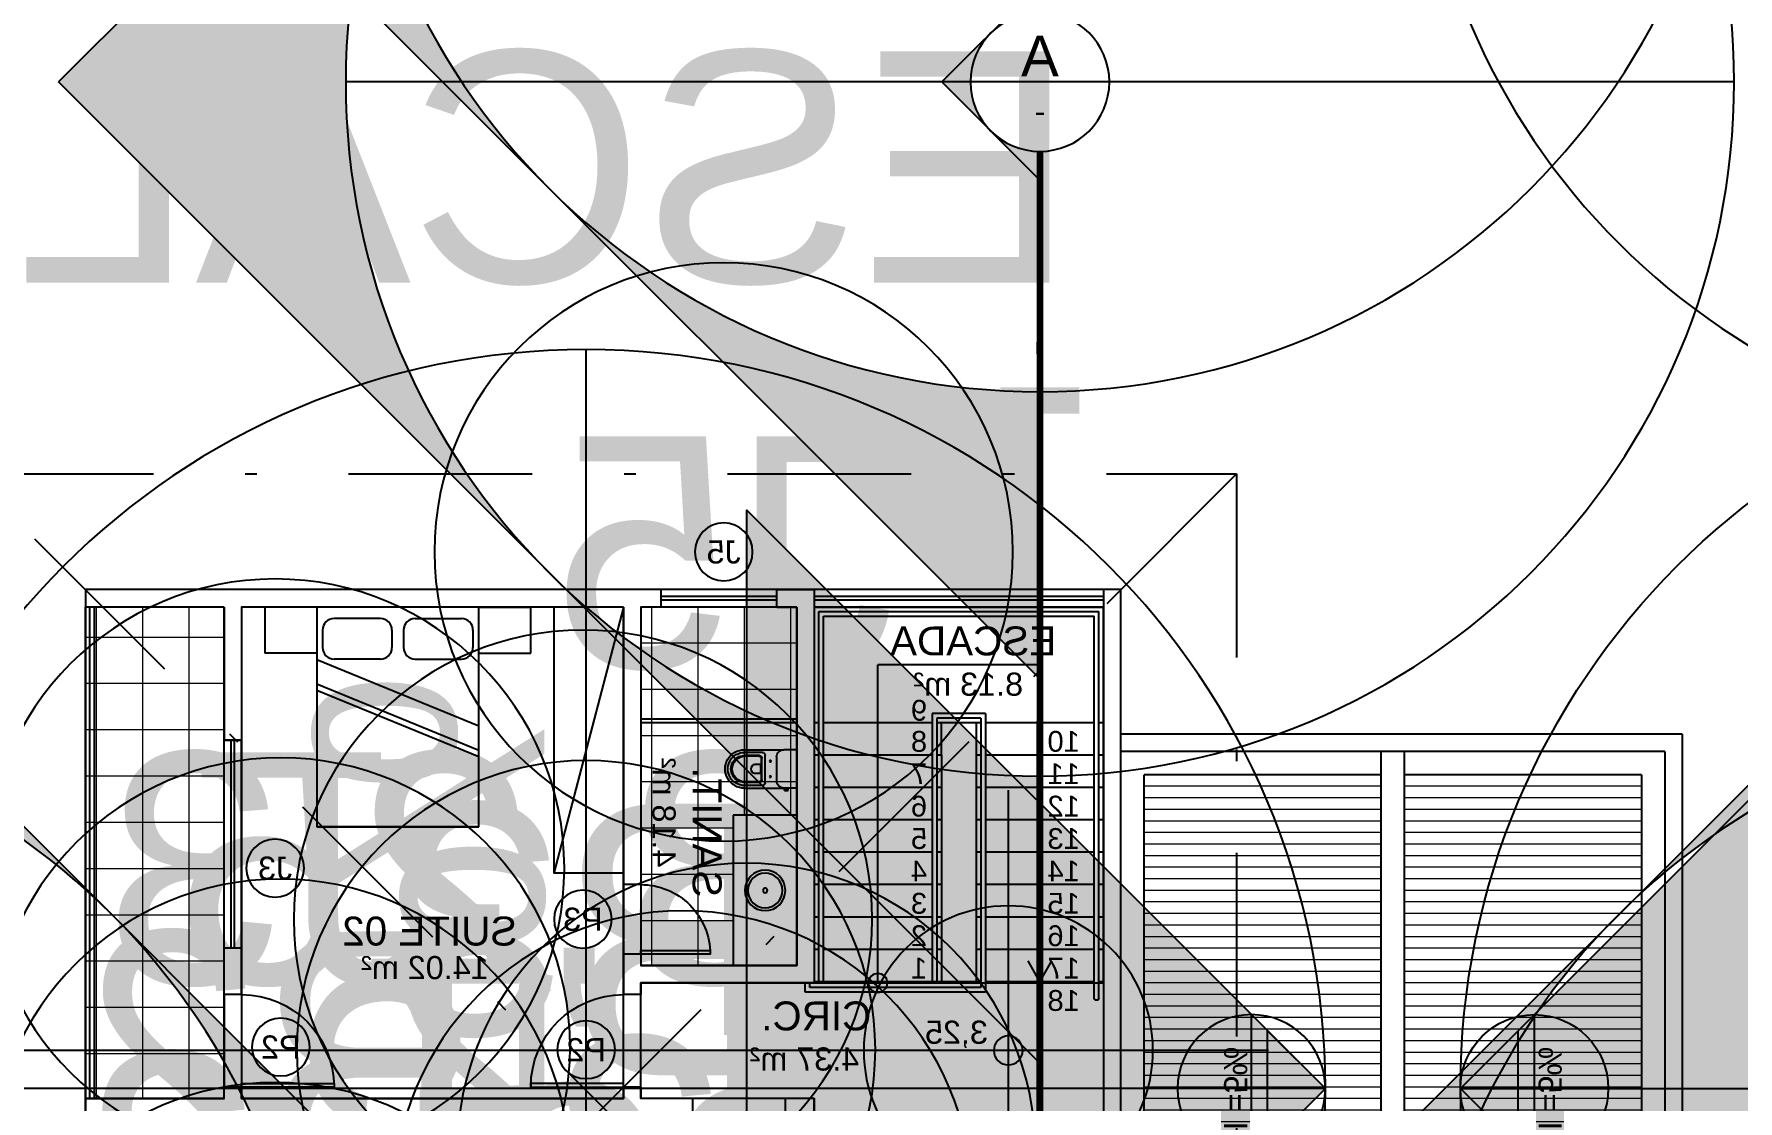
# Model space of a CAD drawing. Header units: metres. Extents: x 47619 to 48001, y 23263 to 23573.
# Drawn here: x 47730.91 to 47745.64, y 23404.54 to 23413.77 of the extents above; entities that cross this region are included whole.
import ezdxf
from ezdxf.enums import TextEntityAlignment as Align

# ---------------------------------------------------------------- set-up
doc = ezdxf.new("R2010")
doc.units = ezdxf.units.M
doc.header["$LTSCALE"] = 0.25
doc.linetypes.add('DASHDOT2', pattern=[12.7, 6.35, -3.175, 0, -3.175])
doc.linetypes.add('DIVIDEX2', pattern=[63.5, 25.4, -12.7, 0, -12.7, 0, -12.7])
for name, color, linetype in [('0 @ 0.1', 7, 'Continuous'), ('0 @ 1', 7, 'Continuous'), ('ARQ_ALV CT', 4, 'Continuous'), ('ARQ_ALV VS', 2, 'Continuous'), ('ARQ_ESQ CT', 30, 'Continuous'), ('ARQ_GRADIL', 2, 'Continuous'), ('ARQ_METAL CT', 2, 'Continuous'), ('ARQ_METAL CT @ 0.1', 2, 'Continuous'), ('ARQ_METAL CT @ 1', 2, 'Continuous'), ('ARQ_MOB 01', 1, 'Continuous'), ('ARQ_PISO 01', 1, 'Continuous'), ('ARQ_PROJ SUP', 1, 'DASHDOT2'), ('ARQ_SAN 01', 1, 'Continuous'), ('ARQ_SAN 02', 2, 'Continuous'), ('ARQ_SIMB 01', 1, 'Continuous'), ('ARQ_TXT 01', 1, 'Continuous'), ('LOUÇA', 2, 'Continuous'), ('SIMB_01', 1, 'Continuous'), ('SIMB_02', 2, 'Continuous'), ('SIMB_PREENCHIMENTO', 253, 'Continuous'), ('SIMB_TXT', 1, 'Continuous')]:
    doc.layers.add(name, color=color, linetype=linetype)
for name, color, linetype, true_color, plot in [('ARQ_0', 7, 'Continuous', 0xff7400, False), ('ARQ_0_AREAS', 7, 'Continuous', 0x5a1694, False), ('ARQ_0_AREAS @ 0.1', 7, 'Continuous', 0x5a1694, False), ('ARQ_0_AREAS @ 1', 7, 'Continuous', 0x5a1694, False)]:
    doc.layers.add(name, color=color, linetype=linetype, true_color=true_color, plot=plot)
for name, color, linetype, lineweight in [('ARQ_CINZA 03', 252, 'Continuous', 9), ('ARQ_CINZA 04', 253, 'Continuous', 9), ('ARQ_CINZA 06', 255, 'Continuous', 9), ('SIMB_LCT', 252, 'DIVIDEX2', 100)]:
    doc.layers.add(name, color=color, linetype=linetype, lineweight=lineweight)
doc.styles.add('Annot_1.8mm', font='arial.ttf', dxfattribs={"height": 1.8})
doc.styles.add('Annot_2.0mm', font='arial.ttf', dxfattribs={"height": 2})
doc.styles.add('Annot_2.5mm', font='arial.ttf', dxfattribs={"height": 2.5})
doc.styles.add('SIMB', font='arial.ttf')
pattern_1 = [(180, (47883.27300919922, 23433.36282307431), (-1.224646799147354e-17, -0.1), [])]

# ---------------------------------------------------------------- blocks, each defined once
blk = doc.blocks.new('nivel_PB_A_D')
at = {"layer": 'SIMB_PREENCHIMENTO', "transparency": 33554587}
h = blk.add_hatch(color=256, dxfattribs=at)
h.dxf.hatch_style = 1
h.paths.add_polyline_path([(-2.220446049250313e-16, 1.25, 0.414213562373095), (-1.25, 6.883382752675971e-16), (-3.885780586188048e-16, 6.328271240363392e-16)])
h.paths.add_polyline_path([(1.25, 5.218048215738236e-16), (-3.885780586188048e-16, 6.328271240363392e-16), (-4.440892098500626e-16, -1.25, 0.4142135623730951)])
at = {"layer": 'SIMB_01'}
for p, q in [((-2.220446049250305e-17, 2.25), (-4.218847493575595e-16, -2.25)), ((-2.25, 6.994405055138485e-16), (9.25, 1.887379141862766e-16))]:
    blk.add_line(p, q, dxfattribs=at)
blk.add_circle((-2.220446049250313e-16, 4.107825191113079e-16), 1.25, dxfattribs=at)
at = {"layer": 'SIMB_TXT', "style": 'SIMB'}
blk.add_attdef('00,00', (1.762930606121714, 0.5763658956175277), '', height=2, dxfattribs=at)
blk = doc.blocks.new('*U326')
at = {"layer": 'ARQ_0_AREAS @ 0.1', "xscale": 0.1, "yscale": 0.1, "zscale": 0.1}
blk.add_blockref('nivel_PB_A_D', (0.9732948358141584, 4.966552542660793), dxfattribs=at).add_auto_attribs({'00,00': '3,25'})
at = {"layer": 'ARQ_0_AREAS @ 1'}
blk.add_blockref('nivel_PB_A_D', (0.9732948358141584, 4.966552542660793), dxfattribs=at).add_auto_attribs({'00,00': '3,25'})
blk = doc.blocks.new('*U68')
at = {"layer": 'SIMB_PREENCHIMENTO', "transparency": 33554587}
h = blk.add_hatch(color=256, dxfattribs=at)
h.dxf.hatch_style = 1
h.paths.add_polyline_path([(-8.881784197001252e-16, 8.483368031832322), (-4.151591235287846, 4.331776796544477, -0.40182742204384), (4.151591235287825, 4.331776796544499)])
h = blk.add_hatch(color=256, dxfattribs=at)
h.dxf.hatch_style = 1
h.paths.add_polyline_path([(-4.331776796544433, 4.151591235287893), (-8.483368031832326, 8.881784197001252e-16), (-6, 6.661338147750939e-16, -0.1933989078512697)])
h = blk.add_hatch(color=256, dxfattribs=at)
h.dxf.hatch_style = 1
h.paths.add_polyline_path([(4.331776796544499, 4.151591235287825, -0.1933989078512657), (6, 0), (8.483368031832326, 0)])
at = {"layer": 'SIMB_01'}
for p, q in [((-8.483368031832326, 3.608224830031759e-16), (-3.552713678800501e-15, 8.48336803183232)), ((8.483368031832324, -1.387778780781446e-17), (1.77635683940025e-15, 8.48336803183232)), ((-8.031959493731586e-13, -6), (8.031959493731652e-13, 6)), ((-6, 7.347880794884119e-16), (-8.483368031832326, 7.347880794884119e-16)), ((6, 0), (8.483368031832324, 0))]:
    blk.add_line(p, q, dxfattribs=at)
blk.add_circle((0, 0), 6, dxfattribs=at)
at = {"layer": 'SIMB_LCT'}
blk.add_line((6, 0), (69.06093382469771, -1.734838160797234e-16), dxfattribs=at)
at = {"layer": 'SIMB_TXT', "style": 'SIMB'}
for tag, height, p in [('000', 3.5, (-2.250000000000004, 3.004374833507013e-13)), ('999', 2, (2.525348218647196, -3.378272092753351e-13))]:
    blk.add_attdef(tag, text='', height=height, rotation=89.99999999999233, dxfattribs=at).set_placement(p, align=Align.MIDDLE_CENTER)
blk = doc.blocks.new('*U327')
at = {"layer": '0 @ 0.1', "xscale": 0.1, "yscale": 0.1, "zscale": 0.1, "rotation": 269.9999999999999}
blk.add_blockref('*U68', (0.6999999999898137, 13.33878723156158), dxfattribs=at).add_auto_attribs({'999': '-', '000': 'A'})
at = {"layer": '0 @ 1'}
ref = blk.add_blockref('*U68', (0.6999999999898137, 13.33878723156158), dxfattribs=dict(at, rotation=269.9999999999999))
ref.add_attrib('999', '-', dxfattribs={"layer": 'SIMB_TXT', "height": 2, "style": 'SIMB'}).set_placement((0.7000000001353328, 10.81343901293803), align=Align.MIDDLE_CENTER)
blk = doc.blocks.new('*U69')
at = {"layer": 'SIMB_LCT'}
blk.add_line((-6.000000000000007, 0), (-54.4833680318323, -4.332535847286572e-17), dxfattribs=at)
at = {"layer": 'SIMB_TXT', "style": 'SIMB'}
for tag, height, p in [('000', 3.5, (-2.250000000000004, 2.964406804620507e-13)), ('999', 2, (2.525348218647196, -3.333412896952739e-13))]:
    blk.add_attdef(tag, text='', height=height, rotation=89.99999999999244, dxfattribs=at).set_placement(p, align=Align.MIDDLE_CENTER)
blk = doc.blocks.new('*U328')
at = {"layer": '0 @ 1', "rotation": 269.9999999999999}
blk.add_blockref('*U69', (0.6999999999898137, -4.536844083489996), dxfattribs=at)
blk = doc.blocks.new('*U29')
at = {"layer": 'SIMB_PREENCHIMENTO', "transparency": 33554587}
h = blk.add_hatch(color=256, dxfattribs=at)
h.dxf.hatch_style = 1
h.paths.add_polyline_path([(-8.881784197001252e-16, 8.483368031832322), (-4.151591235287846, 4.331776796544477, -0.40182742204384), (4.151591235287825, 4.331776796544499)])
h = blk.add_hatch(color=256, dxfattribs=at)
h.dxf.hatch_style = 1
h.paths.add_polyline_path([(4.331776796544499, 4.151591235287825, -0.1933989078512657), (6, 0), (8.483368031832326, 0)])
at = {"layer": 'SIMB_01'}
blk.add_line((8.483368031832324, -1.387778780781446e-17), (1.77635683940025e-15, 8.48336803183232), dxfattribs=at)
blk.add_circle((0, 0), 6, dxfattribs=at)
at = {"layer": 'SIMB_TXT', "style": 'SIMB'}
for tag, height, p in [('000', 3.5, (4.31101309645751e-33, 2.25)), ('999', 2, (4.31101309645751e-33, -2.525348218647195))]:
    blk.add_attdef(tag, text='', height=height, dxfattribs=at).set_placement(p, align=Align.MIDDLE_CENTER)
blk = doc.blocks.new('*U329')
at = {"layer": '0 @ 1'}
blk.add_blockref('*U29', (-8.544636599486694, 1.900000000008731), dxfattribs=at)
blk = doc.blocks.new('*U30')
at = {"layer": 'SIMB_PREENCHIMENTO', "transparency": 33554587}
h = blk.add_hatch(color=256, dxfattribs=at)
h.dxf.hatch_style = 1
h.paths.add_polyline_path([(-8.881784197001252e-16, 8.483368031832322), (-4.151591235287846, 4.331776796544477, -0.40182742204384), (4.151591235287825, 4.331776796544499)])
h = blk.add_hatch(color=256, dxfattribs=at)
h.dxf.hatch_style = 1
h.paths.add_polyline_path([(-4.331776796544433, 4.151591235287893), (-8.483368031832326, 8.881784197001252e-16), (-6, 6.661338147750939e-16, -0.1933989078512697)])
at = {"layer": 'SIMB_01'}
blk.add_line((-8.483368031832326, 3.608224830031759e-16), (-3.552713678800501e-15, 8.48336803183232), dxfattribs=at)
blk.add_circle((0, 0), 6, dxfattribs=at)
at = {"layer": 'SIMB_TXT', "style": 'SIMB'}
for tag, height, p in [('000', 3.5, (-1.998401444325282e-15, 2.25)), ('999', 2, (2.242959790030593e-15, -2.525348218647195))]:
    blk.add_attdef(tag, text='', height=height, dxfattribs=at).set_placement(p, align=Align.MIDDLE_CENTER)
blk = doc.blocks.new('*U330')
at = {"layer": '0 @ 1'}
blk.add_blockref('*U30', (12.96480313933716, 1.900000000008731), dxfattribs=at)
blk = doc.blocks.new('VASO_BELL')
at = {"true_color": 0xffffff}
h = blk.add_hatch(color=7, dxfattribs=at)
h.dxf.hatch_style = 1
edge = h.paths.add_edge_path()
edge.add_line((0, 0), (0.3700000000000045, 0))
edge.add_line((0.3700000000000045, 0), (0.3700000000000045, -0.1260000000000048))
edge.add_line((0.3700000000000045, -0.1260000000000048), (0.3700000000000045, -0.5049999999999955))
edge.add_arc((0.1850000000000023, -0.5049999999999955), 0.185, 180, 360, ccw=False)
edge.add_line((0, -0.5049999999999955), (0, -0.1260000000000048))
edge.add_line((0, -0.1260000000000048), (0, 0))
h = blk.add_hatch(color=7, dxfattribs=at)
h.dxf.hatch_style = 1
h.paths.add_polyline_path([(-0.006656488815139028, -0.08551590865198477), (-0.02165648881512539, -0.08551590865198477), (-0.02165648881512539, -0.1205159086520098), (-0.006656488815139028, -0.1205159086520098)])
h = blk.add_hatch(color=7, dxfattribs=at)
h.dxf.hatch_style = 1
h.paths.add_polyline_path([(-8.673617379884035e-19, -0.08898086005569894), (-0.006656488815139028, -0.08898086005569894), (-0.006656488815139028, -0.1170509572482956), (0, -0.1170509572482956)])
at = {"layer": 'ARQ_SAN 01'}
for p, q in [((0.05649999999999977, -0.3610624114739949), (0.05649999999999977, -0.5050081398800614)), ((0.0625, -0.3610624114739949), (0.0625, -0.5049999999999955)), ((0.08150000000000546, -0.3360624114739892), (0.2884999999999991, -0.3360624114739892)), ((0.08150000000000546, -0.3420624114739894), (0.2884999999999991, -0.3420624114739894)), ((0.1409999999999911, -0.3531765344386031), (0.1409999999999911, -0.4061113066260873)), ((0.228999999999985, -0.3531765344386031), (0.228999999999985, -0.4061113066260873)), ((0.3075000000000045, -0.3610624114739949), (0.3075000000000045, -0.5049999999999955)), ((0.3135000000000048, -0.3610624114739949), (0.3135000000000048, -0.5049999999999955))]:
    blk.add_line(p, q, dxfattribs=at)
for centre in [(0.1099999999999852, -0.2549999999999955), (0.2599999999999909, -0.2549999999999955)]:
    blk.add_circle(centre, 0.007500000000000001, dxfattribs=at)
for centre, radius, start, end in [((0.08150000000000546, -0.3610624114739949), 0.025, 90, 180), ((0.08150000000000546, -0.3610624114739949), 0.019, 90, 180), ((0.1910793491311722, -0.59220368403615), 0.2442169516109213, 91.42642445305798, 101.8330643959235), ((0.1680000000000064, -0.4061113066260873), 0.027, 180, 229.1677829725006), ((0.1850000000000023, -0.3864389910532111), 0.05300000000000001, 229.1677829725006, 310.8322170274993), ((0.1789206508688039, -0.59220368403615), 0.2442169516109213, 78.16693560407653, 88.57357554694202), ((0.2019999999999982, -0.4061113066260873), 0.027, 310.8322170274993, 0), ((0.2884999999999991, -0.3610624114739949), 0.025, 0, 90), ((0.2884999999999991, -0.3610624114739949), 0.019, 0, 90), ((0.1850000000000023, -0.5054995150343871), 0.1285009708728668, 179.7772765827442, 0.2227234172542264), ((0.1850000000000023, -0.4994361225627983), 0.1226262889112127, 182.6005531024632, 357.3994468975369)]:
    blk.add_arc(centre, radius, start, end, dxfattribs=at)
at = {"layer": 'ARQ_SAN 02'}
for p, q in [((0, 0), (0, -0.1260000000000048)), ((0, 0), (0.3700000000000045, 0)), ((0.3700000000000045, 0), (0.3700000000000045, -0.1260000000000048)), ((-0.02165648881512539, -0.08551590865198477), (-0.006509903043337317, -0.08551590865198477)), ((-0.02165648881512539, -0.1205159086520098), (-0.02165648881512539, -0.08551590865198477)), ((-0.02165648881512539, -0.1205159086520098), (-0.006656488815139028, -0.1205159086520098)), ((-0.006656488815139028, -0.1205159086520098), (-0.006656488815139028, -0.08551590865198477)), ((0, -0.08898086005569894), (-0.006656488815139028, -0.08898086005569894)), ((0, -0.1170509572482956), (-0.006656488815139028, -0.1170509572482956)), ((0, -0.5049999999999955), (0, -0.1260000000000048)), ((0.3700000000000045, -0.5049999999999955), (0.3700000000000045, -0.1260000000000048)), ((0.05099999999998772, -0.306062411473988), (0.3189999999999884, -0.306062411473988)), ((0.3009999999999877, -0.1949999999999932), (0.0689999999999884, -0.1949999999999932)), ((0.02599999999998204, -0.3310624114739937), (0.02599999999998204, -0.5049999999999955)), ((0.3439999999999941, -0.3310624114739937), (0.3439999999999941, -0.5049999999999955))]:
    blk.add_line(p, q, dxfattribs=at)
for centre, radius, start, end in [((0.0689999999999884, -0.1260000000000048), 0.069, 180, 270), ((0.3009999999999877, -0.1260000000000048), 0.069, 270, 0), ((0.05099999999998772, -0.3310624114739937), 0.025, 90, 180), ((0.3189999999999884, -0.3310624114739937), 0.025, 0, 90), ((0.1850000000000023, -0.5049999999999955), 0.185, 180, 0), ((0.1850000000000023, -0.5049999999999955), 0.1589999999999998, 180, 0)]:
    blk.add_arc(centre, radius, start, end, dxfattribs=at)
blk = doc.blocks.new('*U22')
at = {"layer": 'SIMB_02'}
blk.add_circle((0, 0), 2.5, dxfattribs=at)
at = {"layer": 'SIMB_TXT', "style": 'SIMB'}
blk.add_attdef('CDESQ', text='', height=2, dxfattribs=at).set_placement((0, 0), align=Align.MIDDLE_CENTER)
blk = doc.blocks.new('*U332')
at = {"layer": '0 @ 0.1', "xscale": 0.1, "yscale": 0.1, "zscale": 0.1}
blk.add_blockref('*U22', (4.649344610319531, 6.100946932761872), dxfattribs=at).add_auto_attribs({'CDESQ': 'P3'})
at = {"layer": '0 @ 1'}
blk.add_blockref('*U22', (4.649344610319531, 6.100946932761872), dxfattribs=at).add_auto_attribs({'CDESQ': 'P3'})
blk = doc.blocks.new('*U333')
at = {"layer": '0 @ 0.1', "xscale": 0.1, "yscale": 0.1, "zscale": 0.1}
blk.add_blockref('*U22', (3.786740370211191, 3.673775745788589), dxfattribs=at).add_auto_attribs({'CDESQ': 'P3'})
at = {"layer": '0 @ 1'}
blk.add_blockref('*U22', (3.786740370211191, 3.673775745788589), dxfattribs=at).add_auto_attribs({'CDESQ': 'P3'})
blk = doc.blocks.new('*U334')
at = {"layer": '0 @ 0.1', "xscale": 0.1, "yscale": 0.1, "zscale": 0.1}
blk.add_blockref('*U22', (7.26072979503806, 4.996337225631578), dxfattribs=at).add_auto_attribs({'CDESQ': 'P2'})
at = {"layer": '0 @ 1'}
blk.add_blockref('*U22', (7.26072979503806, 4.996337225631578), dxfattribs=at).add_auto_attribs({'CDESQ': 'P2'})
blk = doc.blocks.new('*U335')
at = {"layer": '0 @ 0.1', "xscale": 0.1, "yscale": 0.1, "zscale": 0.1}
blk.add_blockref('*U22', (4.622482003571349, 4.972915539219684), dxfattribs=at).add_auto_attribs({'CDESQ': 'P2'})
at = {"layer": '0 @ 1'}
blk.add_blockref('*U22', (4.622482003571349, 4.972915539219684), dxfattribs=at).add_auto_attribs({'CDESQ': 'P2'})
blk = doc.blocks.new('*U336')
at = {"layer": '0 @ 0.1', "xscale": 0.1, "yscale": 0.1, "zscale": 0.1}
blk.add_blockref('*U22', (7.265985917452781, 3.948726016802539), dxfattribs=at).add_auto_attribs({'CDESQ': 'P2'})
at = {"layer": '0 @ 1'}
blk.add_blockref('*U22', (7.265985917452781, 3.948726016802539), dxfattribs=at).add_auto_attribs({'CDESQ': 'P2'})
blk = doc.blocks.new('*U337')
at = {"layer": '0 @ 0.1', "xscale": 0.1, "yscale": 0.1, "zscale": 0.1}
blk.add_blockref('*U22', (3.237890187614539, 4.08541126907221), dxfattribs=at).add_auto_attribs({'CDESQ': 'P2'})
at = {"layer": '0 @ 1'}
blk.add_blockref('*U22', (3.237890187614539, 4.08541126907221), dxfattribs=at).add_auto_attribs({'CDESQ': 'P2'})
blk = doc.blocks.new('*U338')
at = {"layer": '0 @ 0.1', "xscale": 0.1, "yscale": 0.1, "zscale": 0.1}
blk.add_blockref('*U22', (3.433287872641813, 9.276454642473254), dxfattribs=at).add_auto_attribs({'CDESQ': 'J5'})
at = {"layer": '0 @ 1'}
blk.add_blockref('*U22', (3.433287872641813, 9.276454642473254), dxfattribs=at).add_auto_attribs({'CDESQ': 'J5'})
blk = doc.blocks.new('CAMA 180')
at = {"layer": 'ARQ_MOB 01'}
for p, q in [((0.4000000000232831, 1.150000000186264), (0, 1.150000000186264)), ((0, 0.7), (0, 1.150000000186264)), ((0.4000000000232831, 0.7), (0.4000000000232831, 1.150000000186264)), ((1.900000000023283, 0.7), (0, 0.7)), ((0, 0.7), (2.328315318322893e-11, -0.7)), ((0.2000000000349247, 0.6501145658877359), (0.3500000000582077, 0.6501145658877359)), ((0.4524939001072199, -0.7), (1.026038725802209, 0.7)), ((0.6649554284755141, -0.7), (1.238500254228711, 0.7)), ((0.7180708105675877, -0.7), (1.291615636320785, 0.7)), ((1.900000000046566, -0.7), (1.900000000023283, 0.7)), ((1.9, 0.7), (1.900000000023283, -0.7)), ((0.1000000000582077, 0.1501145662602649), (0.1000000000582077, 0.5501145653289423)), ((0.4500000000349247, 0.1501145662602649), (0.4500000000349247, 0.5501145653289423)), ((0.2000000000349247, 0.05011456681905849), (0.3500000000582077, 0.05011456681905849)), ((0.2000000000349247, -0.05011456681905849), (0.3500000000582077, -0.05011456681905849)), ((0.1000000000582077, -0.1501145662602649), (0.1000000000582077, -0.5501145653289423)), ((0.4500000000349247, -0.1501145662602649), (0.4500000000349247, -0.5501145653289423)), ((2.328315318322893e-11, -0.7), (1.900000000046566, -0.7)), ((2.328315318322893e-11, -0.7), (2.328315318322893e-11, -1.150000000186264)), ((0.2000000000349247, -0.6501145658877359), (0.3500000000582077, -0.6501145658877359)), ((0.4000000000465662, -0.7), (0.4000000000465662, -1.150000000186264)), ((2.328315318322893e-11, -1.150000000186264), (0.4000000000465662, -1.150000000186264))]:
    blk.add_line(p, q, dxfattribs=at)
for centre, start, end in [((0.2000000000349247, 0.5501145653289423), 90.00000000000001, 180), ((0.3500000000582077, 0.5501145653289423), 0, 90.00000000000001), ((0.2000000000349247, 0.1501145662602649), 180, 270), ((0.3500000000582077, 0.1501145662602649), 270, 0), ((0.2000000000349247, -0.1501145662602649), 90, 180), ((0.3500000000582077, -0.1501145662602649), 0, 90), ((0.2000000000349247, -0.5501145653289423), 180, 270), ((0.3500000000582077, -0.5501145653289423), 270, 0)]:
    blk.add_arc(centre, 0.1, start, end, dxfattribs=at)
blk = doc.blocks.new('*U340')
at = {"layer": '0 @ 0.1', "xscale": 0.1, "yscale": 0.1, "zscale": 0.1}
blk.add_blockref('*U22', (7.310178925035871, 6.542536544751783), dxfattribs=at).add_auto_attribs({'CDESQ': 'J3'})
at = {"layer": '0 @ 1'}
blk.add_blockref('*U22', (7.310178925035871, 6.542536544751783), dxfattribs=at).add_auto_attribs({'CDESQ': 'J3'})
blk = doc.blocks.new('*U341')
at = {"layer": '0 @ 0.1', "xscale": 0.1, "yscale": 0.1, "zscale": 0.1}
blk.add_blockref('*U22', (7.310178925035871, 2.189282381652447), dxfattribs=at).add_auto_attribs({'CDESQ': 'J3'})
at = {"layer": '0 @ 1'}
blk.add_blockref('*U22', (7.310178925035871, 2.189282381652447), dxfattribs=at).add_auto_attribs({'CDESQ': 'J3'})
blk = doc.blocks.new('*U321')
at = {"layer": 'ARQ_CINZA 06'}
blk.add_hatch(color=256, dxfattribs=at).paths.add_polyline_path([(-3.911467776596559e-16, -2.220446049250313e-16), (-4.999999999965693, -5), (4.999999999965693, -5)])
at = {"layer": 'ARQ_0'}
for p, q in [((0, 0), (-1.564587110638623e-15, -12.77582329638186)), ((-6.387911648190931, -6.38791164819093), (6.387911648190931, -6.387911648190931))]:
    blk.add_line(p, q, dxfattribs=at)
blk.add_circle((-3.911467776596559e-16, -6.387911648190931), 6.387911648190931, dxfattribs=at)
at = {"layer": 'SIMB_01'}
blk.add_lwpolyline([(-3.911467776596559e-16, -2.220446049250313e-16), (-4.999999999965693, -5), (4.999999999965693, -5), (-3.911467776596559e-16, -2.220446049250313e-16)], dxfattribs=at)
at = {"layer": 'SIMB_01', "style": 'Annot_2.0mm'}
blk.add_attdef('INCLINACAO', text='', height=2, dxfattribs=at).set_placement((-2.602384775002555e-05, -6.388506874428116), align=Align.MIDDLE_CENTER)
blk = doc.blocks.new('*U347')
at = {"layer": 'ARQ_METAL CT @ 0.1'}
ref = blk.add_blockref('*U321', (-2.934461071949045, 4.637176925702079), dxfattribs=dict(at, xscale=-0.1, yscale=0.1, zscale=0.1, rotation=270))
ref.add_attrib('INCLINACAO', 'I =5%', dxfattribs={"layer": 'SIMB_01', "height": 0.2, "rotation": 90.00000000000001, "style": 'Annot_2.0mm'}).set_placement((-3.709564361779485, 4.637174323317595), align=Align.MIDDLE_CENTER)
at = {"layer": 'ARQ_METAL CT @ 1'}
ref = blk.add_blockref('*U321', (-2.934461071949045, 4.637176925702079), dxfattribs=dict(at, xscale=-1, rotation=270))
ref.add_attrib('INCLINACAO', 'I =5%', dxfattribs={"layer": 'SIMB_01', "height": 2, "rotation": 90.00000000000001, "style": 'Annot_2.0mm'}).set_placement((-10.68549397025345, 4.63715090185724), align=Align.MIDDLE_CENTER)
blk = doc.blocks.new('*U348')
at = {"layer": 'ARQ_METAL CT @ 0.1'}
ref = blk.add_blockref('*U321', (-1.766739493454224, 4.637176925702079), dxfattribs=dict(at, xscale=0.1, yscale=0.1, zscale=0.1, rotation=89.99999999999999))
ref.add_attrib('INCLINACAO', 'I =5%', dxfattribs={"layer": 'SIMB_01', "height": 0.2, "rotation": 89.99999999999999, "style": 'Annot_2.0mm'}).set_placement((-0.9916362036237842, 4.637174323317595), align=Align.MIDDLE_CENTER)
at = {"layer": 'ARQ_METAL CT @ 1'}
ref = blk.add_blockref('*U321', (-1.766739493454224, 4.637176925702079), dxfattribs=dict(at, rotation=89.99999999999999))
ref.add_attrib('INCLINACAO', 'I =5%', dxfattribs={"layer": 'SIMB_01', "height": 2, "rotation": 89.99999999999999, "style": 'Annot_2.0mm'}).set_placement((5.984293404850177, 4.63715090185724), align=Align.MIDDLE_CENTER)
blk = doc.blocks.new('Pav_sup')
at = {"layer": 'ARQ_CINZA 03'}
h = blk.add_hatch(dxfattribs=at)
h.set_pattern_fill('_USER', color=256, scale=0.4, angle=270, double=1, pattern_type=0)
h.set_pattern_definition([(270, (4.150000000045111, 5.699999999975262), (0.4, -1.53142747957078e-16), []), (0, (4.150000000045111, 5.699999999975262), (0, 0.4), [])])
h.paths.add_polyline_path([(3.350000000049477, 6.999999999978172), (3.350000000049477, 5.699999999967986), (4.150000000045111, 5.699999999967986), (4.150000000045111, 8.799999999981083), (2.800000000053842, 8.799999999981083), (2.800000000061118, 6.999999999985448)])
h = blk.add_hatch(dxfattribs=at)
h.set_pattern_fill('_USER', color=256, scale=0.4, angle=270, double=1, pattern_type=0)
h.set_pattern_definition([(270, (7.750000000065484, 4.549999999981083), (0.4, -7.34788079488412e-17), []), (0, (7.750000000065484, 4.549999999981083), (0, 0.4), [])])
h.paths.add_polyline_path([(7.750000000065484, 8.799999999951979), (8.949999999982538, 8.799999999951979), (8.950000000004366, 4.549999999988358), (7.750000000065484, 4.549999999988358)])
at = {"layer": 'ARQ_CINZA 04'}
h = blk.add_hatch(dxfattribs=at)
h.set_pattern_fill('_USER', color=256, scale=0.1, angle=180, pattern_type=0)
h.set_pattern_definition(pattern_1)
h.paths.add_polyline_path([(-2.449999999953434, 7.350000000020373), (-4.499999999970896, 7.350000000034925), (-4.499999999949068, 1.44999999999709), (-2.449999999982538, 1.450000000004366)])
h = blk.add_hatch(dxfattribs=at)
h.set_pattern_fill('_USER', color=256, scale=0.1, angle=180, pattern_type=0)
h.set_pattern_definition(pattern_1)
h.paths.add_polyline_path([(-2.249999999985448, 1.450000000004366), (-0.2000000000043656, 1.450000000004366), (-0.2000000000261934, 7.349999999998545), (-2.249999999956344, 7.350000000020373)])
at = {"layer": 'ARQ_0'}
blk.add_line((0.6999999999898137, 12.73878723156304), (0.6999999999898137, -3.688507280308841), dxfattribs=at)
at = {"layer": 'ARQ_0_AREAS'}
for points in [[(-3.637978807091713e-11, 8.949999999989814), (8.950000000040745, 8.949999999989814), (8.950000000040745, 0), (-3.637978807091713e-11, 7.275957614183426e-12)], [(-3.637978807091713e-11, 8.950000000018917), (8.950000000040745, 8.950000000011642), (8.950000000040745, -5.820766091346741e-11), (-3.637978807091713e-11, -5.820766091346741e-11)], [(0.1500000000523869, 8.799999999988358), (2.650000000037835, 8.799999999988358), (2.650000000037835, 5.549999999991996), (0.1500000000523869, 5.549999999991996)], [(2.800000000053842, 8.799999999981083), (4.150000000045111, 8.799999999981083), (4.150000000045111, 5.699999999975262), (2.800000000053842, 5.699999999975262)], [(2.800000000053842, 8.799999999981083), (4.150000000045111, 8.799999999981083), (4.150000000045111, 5.699999999967986), (2.800000000053842, 5.699999999967986)], [(4.300000000046566, 8.799999999981083), (7.600000000027649, 8.799999999981083), (7.600000000027649, 4.549999999981083), (4.300000000046566, 4.549999999981083)], [(7.750000000065484, 8.799999999981083), (8.950000000004366, 8.799999999981083), (8.950000000004366, 4.549999999988358), (7.750000000065484, 4.549999999988358)], [(0.1500000000523869, 4.399999999994179), (2.650000000081491, 4.399999999986903), (2.650000000088767, 4.549999999981083), (4.150000000045111, 4.549999999981083), (4.150000000045111, 5.549999999981083), (0.1500000000596629, 5.549999999981083)]]:
    blk.add_lwpolyline(points, close=True, dxfattribs=at)
at = {"layer": 'ARQ_ALV CT'}
for p, q in [((0, 0), (-3.637978807091713e-11, 8.949999999989814)), ((-3.637978807091713e-11, 8.949999999989814), (0.1500000000523869, 8.949999999989814)), ((0.1500000000669388, 8.949999999989814), (0.1500000000451109, 0.1500000000014552)), ((2.975000000049477, 8.949999999982538), (2.649999999957799, 8.949999999989814)), ((2.649999999957799, 8.949999999989814), (2.650000000052387, 5.549999999988358)), ((2.975000000064028, 8.949999999989814), (3.975000000056752, 8.949999999982538)), ((3.975000000049477, 8.949999999982538), (8.950000000040745, 8.950000000040745)), ((8.950000000040745, 8.949999999946158), (8.950000000040745, 8.799999999951979)), ((2.975000000056752, 8.799999999981083), (2.800000000053842, 8.799999999981083)), ((2.800000000053842, 8.799999999981083), (2.800000000046566, 5.699999999982538)), ((2.975000000056752, 8.799999999981083), (3.975000000049477, 8.799999999981083)), ((3.975000000049477, 8.799999999981083), (4.150000000052387, 8.799999999981083)), ((4.150000000045111, 8.799999999981083), (4.150000000045111, 6.399999999972351)), ((4.300000000046566, 8.799999999981083), (4.300000000046566, 6.399999999972351)), ((4.300000000046566, 8.799999999981083), (7.600000000064028, 8.799999999981083)), ((7.600000000064028, 8.799999999981083), (7.600000000027649, 7.649999999979627)), ((7.750000000065484, 8.799999999951979), (7.750000000058208, 7.649999999979627)), ((7.750000000065484, 8.799999999951979), (8.950000000040745, 8.799999999951979)), ((7.75000000003638, 7.649999999979627), (7.600000000034925, 7.649999999979627)), ((7.600000000034925, 7.649999999979627), (7.750000000029104, 7.649999999972351)), ((4.150000000037835, 6.399999999972351), (4.30000000003929, 6.399999999972351)), ((4.150000000037835, 5.799999999981083), (4.30000000003929, 5.799999999981083)), ((4.150000000045111, 5.799999999981083), (4.150000000045111, 5.699999999975262)), ((4.300000000046566, 5.799999999973807), (4.300000000046566, 5.449999999982538)), ((7.600000000034925, 5.849999999976717), (7.750000000029104, 5.849999999976717)), ((7.600000000034925, 5.449999999975262), (7.600000000034925, 5.849999999976717)), ((7.750000000029104, 5.449999999982538), (7.750000000029104, 5.849999999976717)), ((2.800000000046566, 5.699999999982538), (4.150000000045111, 5.699999999975262)), ((2.650000000052387, 5.549999999988358), (2.800000000046566, 5.549999999988358)), ((2.800000000046566, 5.549999999981083), (4.150000000045111, 5.549999999981083)), ((4.150000000045111, 5.549999999981083), (4.150000000045111, 5.449999999989814)), ((4.150000000045111, 5.449999999982538), (4.300000000046566, 5.449999999982538)), ((7.600000000034925, 5.449999999975262), (7.750000000021828, 5.449999999975262)), ((4.150000000045111, 4.649999999979627), (4.300000000046566, 4.649999999979627)), ((4.150000000045111, 4.649999999986903), (4.150000000045111, 4.549999999981083)), ((4.300000000046566, 4.649999999979627), (4.300000000046566, 4.549999999981083)), ((7.600000000027649, 4.549999999981083), (7.600000000027649, 4.649999999979627)), ((7.600000000027649, 4.649999999972351), (7.750000000014552, 4.649999999979627)), ((7.750000000021828, 4.549999999981083), (7.750000000021828, 4.649999999979627)), ((2.650000000088767, 4.549999999981083), (2.900000000045111, 4.549999999981083)), ((2.650000000088767, 4.549999999981083), (2.649999999965075, 0.1500000000014552)), ((2.900000000037835, 4.399999999994179), (2.900000000045111, 4.549999999981083)), ((3.700000000055297, 4.549999999981083), (4.150000000045111, 4.549999999981083)), ((3.700000000040745, 4.399999999986903), (3.700000000048021, 4.549999999981083)), ((4.300000000046566, 4.549999999981083), (7.600000000027649, 4.549999999981083)), ((7.75000000003638, 4.549999999981083), (8.950000000011642, 4.549999999988358)), ((8.950000000018917, 4.399999999965075), (8.950000000011642, 4.549999999988358))]:
    blk.add_line(p, q, dxfattribs=at)
at = {"layer": 'ARQ_ALV VS'}
for p, q in [((7.600000000027649, 5.849999999976717), (7.600000000027649, 7.649999999979627)), ((7.750000000029104, 5.849999999976717), (7.750000000029104, 7.649999999972351))]:
    blk.add_line(p, q, dxfattribs=at)
at = {"layer": 'ARQ_ESQ CT'}
for p, q in [((0.1500000000596629, 8.889999999992142), (2.649999999957799, 8.889999999992142)), ((0.1500000000596629, 8.859999999993306), (2.649999999957799, 8.859999999993306)), ((2.800000000053842, 7.829999999979918), (4.150000000052387, 7.829999999987194)), ((2.800000000053842, 7.799999999981083), (4.150000000052387, 7.799999999981083)), ((7.66000000002532, 5.849999999976717), (7.66000000002532, 7.649999999979627)), ((7.690000000031432, 5.849999999976717), (7.690000000031432, 7.649999999972351))]:
    blk.add_line(p, q, dxfattribs=at)
for points in [[(4.150000000030559, 5.799999999988358), (4.150000000030559, 5.829999999987194), (3.550000000024738, 5.829999999987194), (3.550000000024738, 5.799999999988358)], [(4.300000000046566, 4.649999999986903), (4.300000000046566, 4.679999999985739), (5.100000000042201, 4.679999999985739), (5.100000000042201, 4.649999999986903)], [(7.600000000020373, 4.649999999972351), (7.600000000020373, 4.679999999971187), (6.800000000024738, 4.679999999971187), (6.800000000024738, 4.649999999972351)]]:
    blk.add_lwpolyline(points, close=True, dxfattribs=at)
at = {"layer": 'ARQ_GRADIL'}
for p, q in [((2.609999999905995, 8.759999999987485), (0.1900000000969158, 8.759999999987485)), ((0.1899999999441206, 5.419999999976426), (0.1900000000969158, 8.759999999987485)), ((2.569999999905122, 8.719999999986612), (0.2300000000977889, 8.719999999986612)), ((0.2299999999449938, 5.419999999976426), (0.2300000000977889, 8.719999999986612)), ((2.570000000065193, 5.559999999997672), (2.569999999905122, 8.719999999986612)), ((2.61000000005879, 5.559999999997672), (2.609999999905995, 8.759999999987485)), ((8.87000000000262, 4.549999999988358), (8.869999999973516, 8.799999999951979)), ((8.910000000003492, 4.549999999988358), (8.909999999974389, 8.799999999951979)), ((1.169999999940046, 7.879999999982829), (1.630000000062864, 7.879999999982829)), ((1.169999999940046, 7.879999999982829), (1.169999999940046, 5.469999999986612)), ((1.209999999940919, 7.839999999989232), (1.590000000061991, 7.839999999981956)), ((1.209999999940919, 7.839999999989232), (1.209999999933643, 5.509999999987485)), ((1.590000000061991, 7.839999999981956), (1.590000000061991, 5.559999999997672)), ((1.630000000062864, 7.879999999982829), (1.630000000062864, 5.559999999997672)), ((1.169999999940046, 5.469999999986612), (2.730000000054133, 5.469999999986612)), ((1.209999999933643, 5.509999999987485), (2.69000000005326, 5.509999999987485)), ((2.69000000005326, 5.509999999987485), (2.69000000005326, 5.549999999973807)), ((2.730000000054133, 5.469999999986612), (2.730000000054133, 5.549999999973807))]:
    blk.add_line(p, q, dxfattribs=at)
blk.add_arc((0.2099999999481952, 5.419999999976426), 0.02000000000043656, 180, 2.084408316377584e-08, dxfattribs=at)
at = {"layer": 'ARQ_MOB 01', "linetype": 'Continuous'}
for p in [(4.300000000046566, 8.799999999981083), (4.900000000045111, 8.799999999981083), (4.300000000046566, 6.499999999970896)]:
    blk.add_line(p, (4.900000000045111, 6.499999999970896), dxfattribs=at)
at = {"layer": 'ARQ_PISO 01'}
for p, q in [((0.1500000000523869, 8.949999999989814), (2.649999999957799, 8.949999999989814)), ((2.650000000052387, 8.799999999988358), (0.1500000000523869, 8.799999999988358)), ((8.950000000004366, 4.549999999988358), (8.949999999982538, 8.799999999951979)), ((-4.849999999947613, 7.700000000004366), (-4.849999999947613, 1.25)), ((-4.849999999947613, 7.700000000004366), (-2.91038304567337e-11, 7.700000000004366)), ((0.1500000000523869, 7.799999999981083), (0.19000000005326, 7.799999999988358)), ((0.230000000068685, 7.799999999981083), (1.169999999940046, 7.799999999981083)), ((1.209999999940919, 7.799999999981083), (1.590000000061991, 7.799999999981083)), ((1.250000000058208, 7.799999999981083), (1.250000000058208, 5.559999999990396)), ((1.550000000061118, 7.519999999989523), (1.550000000061118, 7.799999999981083)), ((1.630000000062864, 7.799999999981083), (2.569999999948777, 7.799999999981083)), ((2.609999999935098, 7.799999999988358), (2.649999999950523, 7.799999999981083)), ((-4.699999999967986, 7.55000000003929), (-4.699999999946158, 1.400000000001455)), ((-4.699999999967986, 7.55000000003929), (5.093170329928398e-11, 7.549999999995634)), ((-2.449999999982538, 1.400000000008731), (-2.449999999953434, 7.550000000017462)), ((-2.249999999985448, 1.400000000008731), (-2.249999999956344, 7.550000000017462)), ((0.1500000000523869, 7.519999999989523), (0.1900000000314321, 7.519999999989523)), ((0.2300000000468572, 7.519999999989523), (1.169999999940046, 7.519999999989523)), ((1.209999999933643, 7.519999999989523), (1.250000000050932, 7.519999999989523)), ((1.550000000061118, 7.519999999989523), (1.550000000053842, 5.559999999990396)), ((1.550000000061118, 7.519999999989523), (1.590000000069267, 7.519999999989523)), ((1.63000000007014, 7.519999999989523), (2.569999999970605, 7.520000000033178)), ((2.609999999956926, 7.520000000040454), (2.649999999965075, 7.520000000033178)), ((-4.499999999970896, 7.350000000034925), (-4.499999999949068, 1.600000000005821)), ((-4.499999999970896, 7.350000000034925), (-2.449999999946158, 7.350000000020373)), ((-2.24999999996362, 7.350000000020373), (-0.2000000000261934, 7.349999999998545)), ((-0.2000000000043656, 1.600000000013097), (-0.2000000000261934, 7.349999999998545)), ((0.1500000000523869, 7.239999999997963), (0.1900000000241562, 7.239999999997963)), ((0.2300000000323053, 7.239999999997963), (1.169999999940046, 7.239999999990687)), ((1.209999999940919, 7.239999999990687), (1.250000000050932, 7.239999999990687)), ((1.550000000061118, 7.239999999990687), (1.590000000047439, 7.239999999990687)), ((1.630000000055588, 7.239999999990687), (2.569999999970605, 7.239999999983411)), ((2.609999999978754, 7.239999999990687), (2.650000000052387, 7.239999999983411)), ((0.1500000000523869, 6.959999999984575), (0.1900000000168802, 6.959999999984575)), ((0.2300000000250293, 6.959999999984575), (1.16999999993277, 6.959999999984575)), ((1.209999999940919, 6.959999999984575), (1.250000000050932, 6.959999999984575)), ((1.550000000061118, 6.959999999984575), (1.590000000061991, 6.959999999984575)), ((1.630000000055588, 6.959999999984575), (2.569999999985157, 6.959999999984575)), ((2.60999999998603, 6.959999999984575), (2.650000000052387, 6.959999999984575)), ((0.1500000000523869, 6.679999999993015), (0.1899999999877764, 6.679999999993015)), ((0.2299999999959255, 6.680000000000291), (1.169999999947322, 6.679999999993015)), ((1.209999999940919, 6.679999999985739), (1.25000000003638, 6.679999999993015)), ((1.550000000053842, 6.679999999993015), (1.590000000054715, 6.679999999993015)), ((1.630000000055588, 6.679999999993015), (2.569999999999709, 6.679999999985739)), ((2.610000000000582, 6.679999999985739), (2.650000000052387, 6.679999999985739)), ((0.1500000000523869, 6.399999999986903), (0.1899999999805004, 6.399999999986903)), ((0.2299999999886495, 6.399999999986903), (1.169999999940046, 6.399999999986903)), ((1.209999999933643, 6.399999999986903), (1.25000000003638, 6.399999999986903)), ((1.550000000053842, 6.399999999986903), (1.590000000061991, 6.399999999986903)), ((1.630000000055588, 6.399999999986903), (2.570000000006985, 6.399999999986903)), ((2.610000000015134, 6.399999999986903), (2.650000000052387, 6.399999999986903)), ((4.150000000030559, 6.399999999979627), (4.150000000030559, 5.799999999981083)), ((4.300000000024738, 6.399999999994179), (4.300000000024738, 5.799999999988358)), ((0.1500000000523869, 6.119999999988067), (0.1899999999732245, 6.119999999988067)), ((0.2299999999813735, 6.119999999995343), (1.169999999947322, 6.119999999988067)), ((1.209999999940919, 6.119999999988067), (1.25000000003638, 6.119999999988067)), ((1.550000000053842, 6.119999999988067), (1.590000000054715, 6.119999999988067)), ((1.630000000055588, 6.119999999988067), (2.570000000021537, 6.119999999988067)), ((2.61000000002241, 6.119999999995343), (2.650000000052387, 6.119999999988067)), ((0.1500000000523869, 5.839999999989232), (0.1899999999586726, 5.839999999989232)), ((0.2299999999668216, 5.839999999989232), (1.169999999940046, 5.840000000003783)), ((1.209999999940919, 5.839999999996508), (1.250000000050932, 5.839999999996508)), ((1.550000000053842, 5.839999999996508), (1.590000000054715, 5.839999999996508)), ((1.630000000048312, 5.839999999996508), (2.570000000043365, 5.839999999989232)), ((2.610000000044238, 5.839999999996508), (2.650000000074215, 5.839999999989232)), ((0.1500000000523869, 5.559999999990396), (0.1899999999586726, 5.559999999990396)), ((0.2299999999668216, 5.559999999990396), (1.169999999940046, 5.559999999990396)), ((1.209999999940919, 5.559999999990396), (2.650000000052387, 5.559999999997672)), ((4.150000000052387, 4.649999999994179), (4.150000000052387, 5.450000000004366)), ((4.300000000046566, 4.649999999986903), (4.300000000082946, 5.449999999989814)), ((7.600000000020373, 5.449999999975262), (7.599999999983993, 4.649999999972351)), ((7.750000000014552, 5.449999999967986), (7.750000000014552, 4.649999999957799)), ((2.900000000045111, 4.549999999981083), (3.700000000055297, 4.549999999981083))]:
    blk.add_line(p, q, dxfattribs=at)
at = {"layer": 'ARQ_PROJ SUP'}
for p, q in [((-1.000000000007276, -1), (9.949999999982538, 9.949999999982538)), ((-1.000000000007276, 9.949999999989814), (9.949999999982538, -1)), ((2.975000000056752, 8.799999999988358), (2.975000000056752, 8.949999999989814)), ((2.975000000064028, 8.889999999984866), (3.975000000056752, 8.88999999997759)), ((2.975000000056752, 8.85999999998603), (3.975000000049477, 8.85999999998603)), ((3.975000000056752, 8.799999999981083), (3.975000000056752, 8.949999999982538))]:
    blk.add_line(p, q, dxfattribs=at)
blk.add_lwpolyline([(-1.000000000007276, -1), (9.949999999982538, -1), (9.949999999982538, 9.949999999982538), (-1.000000000007276, 9.949999999989814)], close=True, dxfattribs=at)
at = {"layer": 'ARQ_SAN 02'}
for p, q in [((2.800000000053842, 6.999999999978172), (3.350000000049477, 6.999999999978172)), ((3.350000000049477, 6.999999999978172), (3.350000000049477, 5.699999999982538))]:
    blk.add_line(p, q, dxfattribs=at)
for radius in [0.175, 0.15, 0.02]:
    blk.add_circle((3.075000000048021, 6.349999999983993), radius, dxfattribs=at)
at = {"layer": 'ARQ_SIMB 01'}
for p, q in [((0.6999999999534339, 8.299999999988358), (2.100000000049477, 8.299999999988358)), ((0.6999999999534339, 5.549999999995634), (0.6999999999534339, 8.299999999988358)), ((2.100000000049477, 5.549999999995634), (2.100000000049477, 8.299999999988358)), ((0.6999999999534339, 5.559999999990396), (0.5974690692673903, 5.740473266741901)), ((0.6999999999534339, 5.559999999990396), (0.8025309306249255, 5.740473266741901))]:
    blk.add_line(p, q, dxfattribs=at)
blk.add_circle((2.100000000049477, 5.549999999995634), 0.08192122664189122, dxfattribs=at)
for centre, radius, start, end in [((4.150000000030559, 5.799999999981083), 0.5999999999985448, 89.9999999993052, 179.9999999993052), ((4.300000000046566, 4.649999999986903), 0.8000000000101863, 0, 90), ((7.600000000020373, 4.649999999972351), 0.8000000000101863, 90, 180)]:
    blk.add_arc(centre, radius, start, end, dxfattribs=at)
for name in ['*U328', '*U327', '*U338', '*U330', '*U329', '*U340', '*U332', '*U335', '*U334', '*U337', '*U336', '*U333', '*U341']:
    blk.add_blockref(name, (0, 0))
at = {"layer": 'ARQ_0_AREAS'}
blk.add_blockref('*U326', (0, 0), dxfattribs=at)
at = {"layer": 'ARQ_METAL CT'}
for name in ['*U347', '*U348']:
    blk.add_blockref(name, (0, 0), dxfattribs=at)
at = {"layer": 'ARQ_MOB 01', "linetype": 'Continuous', "xscale": -1, "rotation": 89.99999999999984}
blk.add_blockref('CAMA 180', (6.249999999883585, 8.80000000000291), dxfattribs=at)
at = {"layer": 'LOUÇA', "xscale": 0.900000000000091, "yscale": 0.900000000000091, "zscale": 0.900000000000091, "rotation": 89.99999999999999}
blk.add_blockref('VASO_BELL', (2.800000000053842, 7.233499999987544), dxfattribs=at)
at = {"layer": 'ARQ_TXT 01', "attachment_point": 1}
for s, insert, char_height, width, style in [('ESCADA', (0.5588170868868474, 8.631588627213205), 0.25, 2.410829766820825, 'Annot_2.5mm'), ('8.13 m²', (0.8458252927084686, 8.233137027280463), 0.2, 1.109399875364034, 'Annot_2.0mm'), ('9', (1.675101018510759, 7.997022025250772), 0.18, 1.019999999989523, 'Annot_1.8mm'), ('10', (0.3551010184237384, 7.728565165045438), 0.18, 1.019999999989523, 'Annot_1.8mm'), ('8', (1.675101018510759, 7.728565165045438), 0.18, 1.019999999989523, 'Annot_1.8mm'), ('11', (0.3551010184382903, 7.448565165053878), 0.18, 1.019999999989523, 'Annot_1.8mm'), ('7', (1.675101018525311, 7.448565165053878), 0.18, 1.019999999989523, 'Annot_1.8mm'), ('12', (0.3551010184382903, 7.168565165055043), 0.18, 1.019999999989523, 'Annot_1.8mm'), ('6', (1.675101018525311, 7.168565165055043), 0.18, 1.019999999989523, 'Annot_1.8mm'), ('13', (0.3551010184382903, 6.888565165048931), 0.18, 1.019999999989523, 'Annot_1.8mm'), ('5', (1.675101018525311, 6.888565165048931), 0.18, 1.019999999989523, 'Annot_1.8mm'), ('14', (0.3551010184310144, 6.608565165057371), 0.18, 1.019999999989523, 'Annot_1.8mm'), ('4', (1.675101018518035, 6.608565165057371), 0.18, 1.019999999989523, 'Annot_1.8mm'), ('15', (0.3551010184310144, 6.328565165051259), 0.18, 1.019999999989523, 'Annot_1.8mm'), ('3', (1.675101018518035, 6.328565165051259), 0.18, 1.019999999989523, 'Annot_1.8mm'), ('16', (0.3551010184310144, 6.048565165052423), 0.18, 1.019999999989523, 'Annot_1.8mm'), ('2', (1.675101018518035, 6.048565165052423), 0.18, 1.019999999989523, 'Annot_1.8mm'), ('SUITE 02', (5.216382983060612, 6.123517982392514), 0.25, 2.275319550237327, 'Annot_2.5mm'), ('17', (0.3551010184310144, 5.768565165060863), 0.18, 1.019999999989523, 'Annot_1.8mm'), ('1', (1.675101018518035, 5.768565165060863), 0.18, 1.019999999989523, 'Annot_1.8mm'), ('14.02 m²', (5.464376450159762, 5.782819667430886), 0.2, 1.109399875364034, 'Annot_2.0mm'), ('18', (0.3551010184237384, 5.488565165062028), 0.18, 1.019999999989523, 'Annot_1.8mm'), ('CIRC.', (2.157597475088551, 5.389954580561607), 0.25, 2.410829766820825, 'Annot_2.5mm'), ('4.37 m²', (2.26191652718262, 4.992742677088245), 0.2, 1.109399875364034, 'Annot_2.0mm')]:
    blk.add_mtext(s, dxfattribs=dict(at, insert=insert, char_height=char_height, width=width, style=style))
at = {"layer": 'ARQ_TXT 01', "attachment_point": 1, "rotation": 90}
for s, insert, char_height, width, style in [('SANIT.', (3.451074666169006, 6.289425422357453), 0.25, 2.410829766820825, 'Annot_2.5mm'), ('4.18 m²', (3.848286569642369, 6.549359947755875), 0.2, 1.109399875364034, 'Annot_2.0mm')]:
    blk.add_mtext(s, dxfattribs=dict(at, insert=insert, char_height=char_height, width=width, style=style))
blk = doc.blocks.new('*U70')
at = {"layer": 'SIMB_LCT'}
blk.add_line((6, 0), (69.06093382469771, -1.734838160797234e-16), dxfattribs=at)
at = {"layer": 'SIMB_TXT', "style": 'SIMB'}
for tag, height, p in [('000', 3.5, (-2.250000000000004, 3.004374833507013e-13)), ('999', 2, (2.525348218647196, -3.378272092753351e-13))]:
    blk.add_attdef(tag, text='', height=height, rotation=89.99999999999233, dxfattribs=at).set_placement(p, align=Align.MIDDLE_CENTER)
blk = doc.blocks.new('*U357')
at = {"layer": '0 @ 1', "rotation": 270}
blk.add_blockref('*U70', (0.7000000000844011, 13.58712403478057), dxfattribs=at)
blk = doc.blocks.new('*U71')
at = {"layer": 'SIMB_PREENCHIMENTO', "transparency": 33554587}
h = blk.add_hatch(color=256, dxfattribs=at)
h.dxf.hatch_style = 1
h.paths.add_polyline_path([(-8.881784197001252e-16, 8.483368031832322), (-4.151591235287846, 4.331776796544477, -0.40182742204384), (4.151591235287825, 4.331776796544499)])
h = blk.add_hatch(color=256, dxfattribs=at)
h.dxf.hatch_style = 1
h.paths.add_polyline_path([(4.331776796544499, 4.151591235287825, -0.1933989078512657), (6, 0), (8.483368031832326, 0)])
at = {"layer": 'SIMB_01'}
for p, q in [((8.483368031832324, -1.387778780781446e-17), (1.77635683940025e-15, 8.48336803183232)), ((6, 0), (8.483368031832324, 0))]:
    blk.add_line(p, q, dxfattribs=at)
blk.add_circle((0, 0), 6, dxfattribs=at)
at = {"layer": 'SIMB_TXT', "style": 'SIMB'}
for tag, height, p in [('000', 3.5, (-2.250000000000004, 2.964406804620507e-13)), ('999', 2, (2.525348218647196, -3.333412896952739e-13))]:
    blk.add_attdef(tag, text='', height=height, rotation=89.99999999999244, dxfattribs=at).set_placement(p, align=Align.MIDDLE_CENTER)
blk = doc.blocks.new('*U358')
at = {"layer": '0 @ 1', "rotation": 270}
blk.add_blockref('*U71', (0.7000000000771252, -4.288507280271006), dxfattribs=at)
blk = doc.blocks.new('*U19')
at = {"layer": 'SIMB_02'}
blk.add_circle((0, 0), 6, dxfattribs=at)
at = {"layer": 'SIMB_TXT', "style": 'SIMB'}
blk.add_text('ESCALA:', height=2, dxfattribs=at).set_placement((8.935594472671255, -4.582471399310634))
blk.add_attdef('TITULO_DO_DESENHO', text='', height=4.5, dxfattribs=at).set_placement((10.02237490196239, 1), align=Align.BOTTOM_LEFT)
blk.add_attdef('NUM', text='', height=4.5, dxfattribs=at).set_placement((0, 0), align=Align.MIDDLE_CENTER)
blk.add_attdef('ESCALA', (21.30387462556882, -4.582471399310634), '', height=2, dxfattribs=at)
blk = doc.blocks.new('*U359')
at = {"layer": '0 @ 1'}
blk.add_blockref('*U19', (-8.544636599450314, -4.762682404136285), dxfattribs=at)
blk = doc.blocks.new('PAV_TER')
for name in ['*U358', '*U357', '*U359']:
    blk.add_blockref(name, (0, 0))

msp = doc.modelspace()

# ---------------------------------------------------------------- block references
at = {"xscale": -1}
for name, p in [('PAV_TER', (47740.30320422762, 23420.96282307427)), ('Pav_sup', (47740.30320422758, 23400.01282307432))]:
    msp.add_blockref(name, p, dxfattribs=at)

doc.saveas('drawing.dxf')
